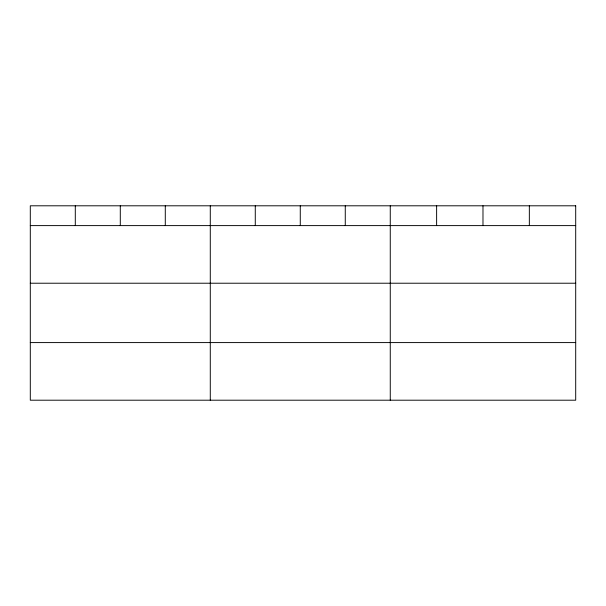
<?xml version="1.0" encoding="UTF-8"?>
<svg xmlns="http://www.w3.org/2000/svg" width="606" height="606" viewBox="0 0 606 606"><rect width="100%" height="100%" fill="white"/><g stroke="black" fill="none" stroke-linecap="round" stroke-linejoin="round"><path stroke-width="0.91" d="M30.3 225.606L575.7 225.606M30.3 283.222L575.7 283.222M30.3 342.587L575.7 342.587M529.341 205.798L529.341 225.606M482.982 205.798L482.982 225.606M436.623 205.798L436.623 225.606M390.264 205.798L390.264 400.202M345.268 205.798L345.268 225.606M300.273 205.798L300.273 225.606M255.277 205.798L255.277 225.606M210.282 205.798L210.282 400.202M165.286 205.798L165.286 225.606M120.291 205.798L120.291 225.606M75.296 205.798L75.296 225.606M575.7 205.798L30.3 205.798L30.3 400.202L575.7 400.202L575.7 205.798"/></g></svg>
